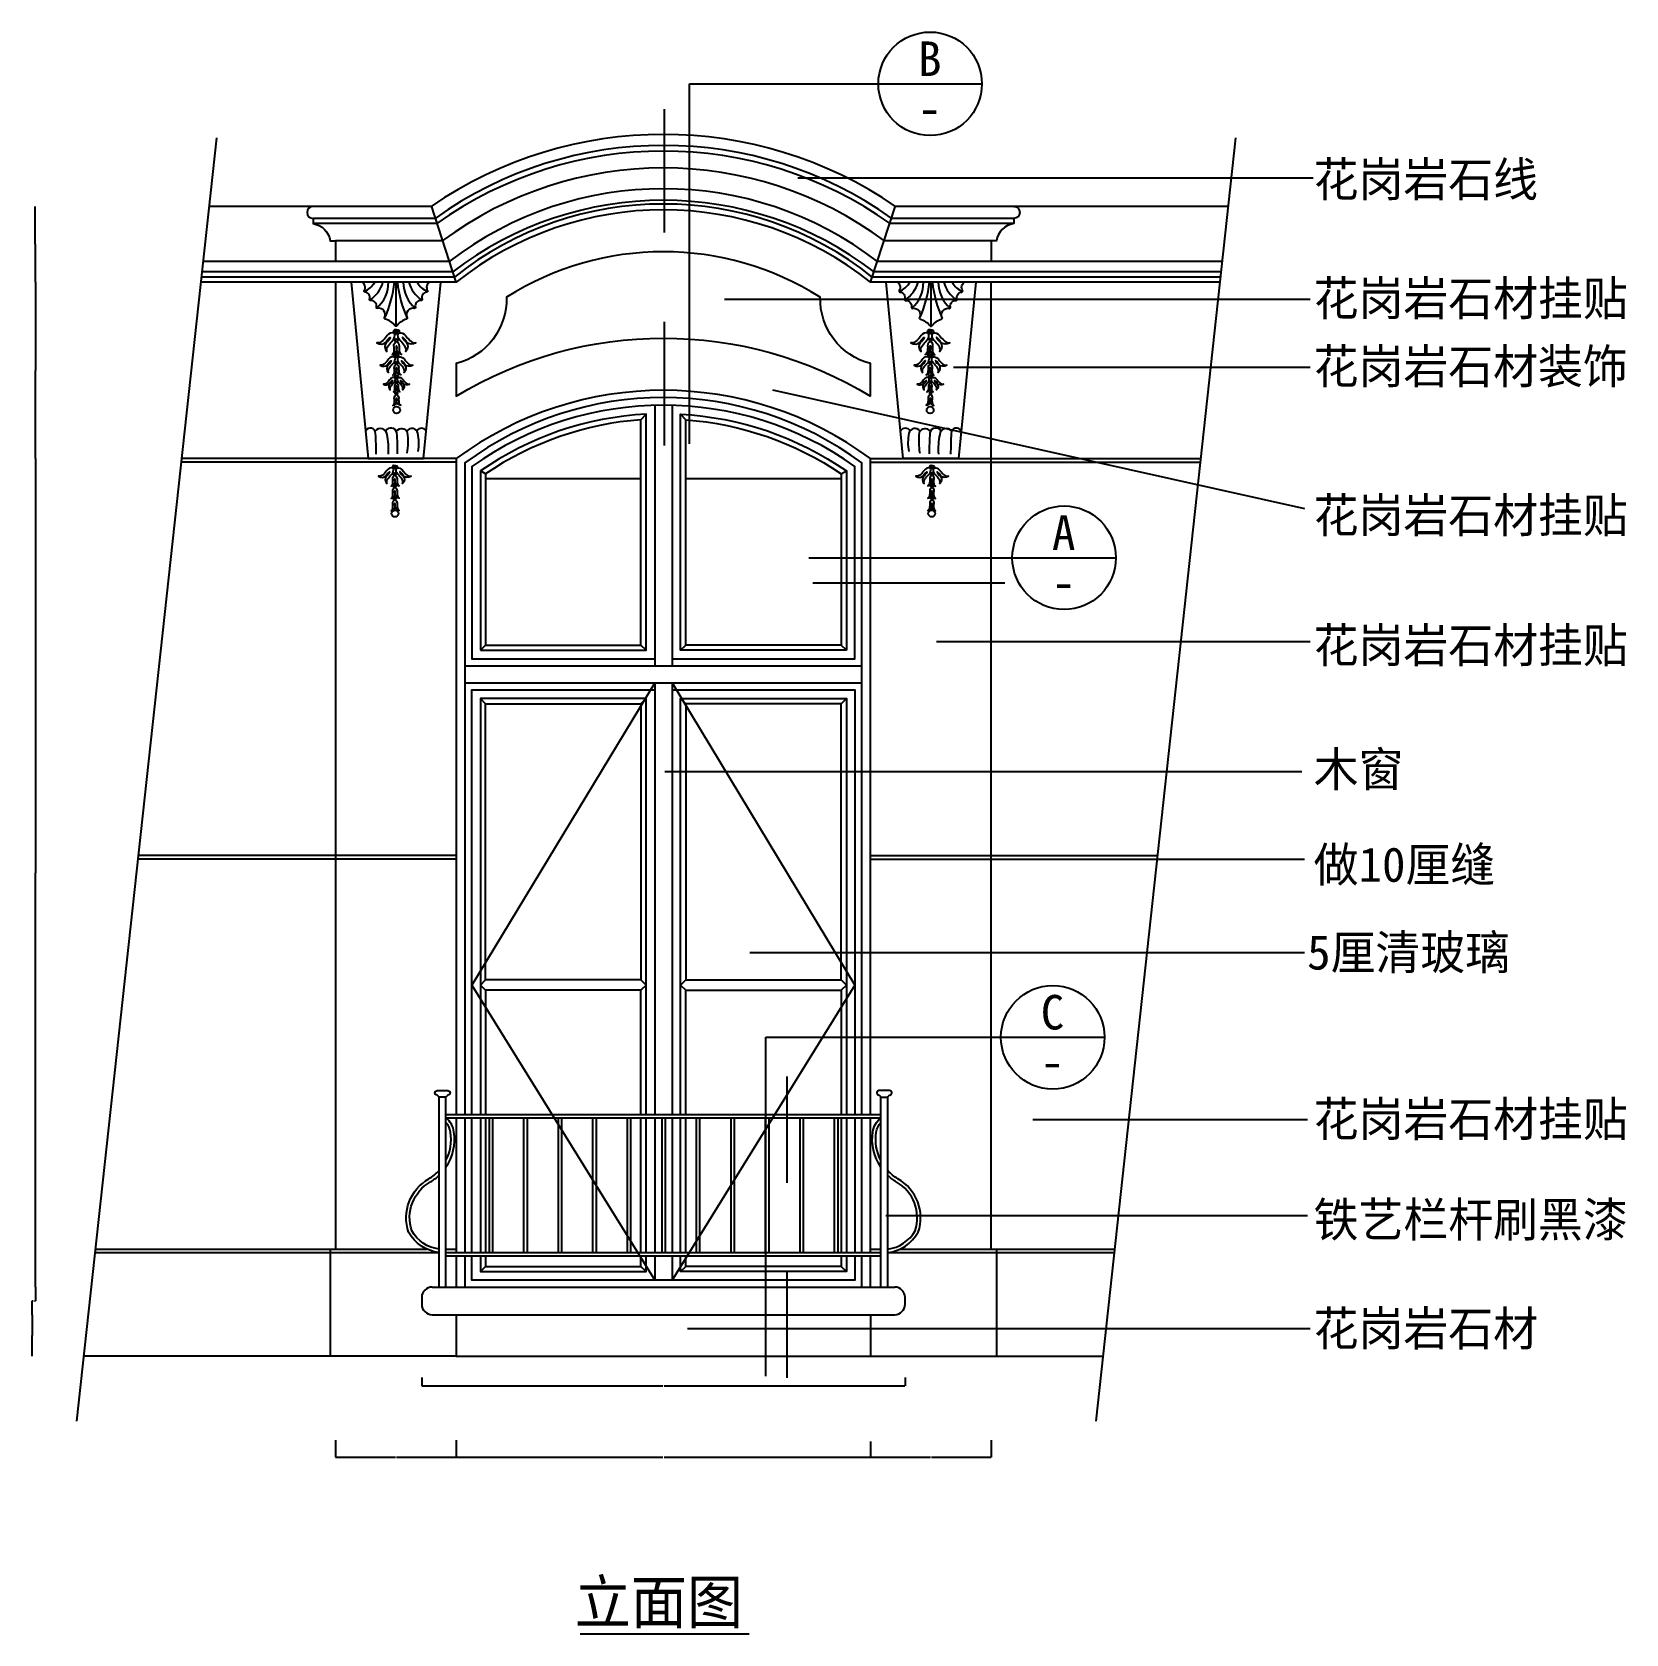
# Model space of a CAD drawing. Header units: metres. Extents: x 190 to 8964, y 310 to 11620.
# Drawn here: x 341 to 4959, y 6833 to 11474 of the extents above; entities that cross this region are included whole.
import ezdxf

# ---------------------------------------------------------------- set-up
doc = ezdxf.new("R2010")
doc.units = ezdxf.units.M
for name, color, linetype in [('3', 3, 'Continuous'), ('4', 4, 'Continuous'), ('7', 7, 'Continuous'), ('BH', 3, 'Continuous'), ('DIM', 3, 'Continuous'), ('TEXT', 3, 'Continuous')]:
    doc.layers.add(name, color=color, linetype=linetype)
doc.dimstyles.get("Standard").update_dxf_attribs({"dimtxt": 2.5, "dimasz": 2.5, "dimexe": 1.25, "dimexo": 0.625, "dimtad": 1, "dimcen": 2.5, "dimazin": 3, "dimtfac": 1, "dimtmove": 0, "dimatfit": 3})

# ---------------------------------------------------------------- blocks, each defined once
blk = doc.blocks.new('X')
at = {"layer": '3'}
blk.add_lwpolyline([(12.03, 0.18, -0.17), (18.92, 0.11, 0.38), (27.2, 8.17, -0.27), (20.35, 4.54, -0.05), (12.2, 4.52, 0.29), (4.73, 0.38, 11.87), (4.73, -0.41, 0.29), (12.22, -4.52, -0.05), (20.38, -4.49, -0.27), (27.24, -8.09, 0.38), (18.92, -0.07, -0.17), (12.03, -0.18, -0.72)], format="xyb", close=True, dxfattribs=at)
blk = doc.blocks.new('*D11')
for p, q in [((1569.98, 7394.72), (1569.98, 7345.7)), ((2769.98, 7390.83), (2769.98, 7345.7)), ((1570.23, 7345.7), (2167.98, 7345.7)), ((2171.98, 7345.7), (2769.73, 7345.7))]:
    blk.add_line(p, q)
at = {"layer": 'Defpoints'}
for p in [(1569.98, 7394.72), (2769.98, 7390.83), (1569.98, 7345.7)]:
    blk.add_point(p, dxfattribs=at)
at = {"layer": 'DIM', "insert": (2169.98, 7345.7), "char_height": 1, "attachment_point": 5}
blk.add_mtext('1200', dxfattribs=at)
blk = doc.blocks.new('*D12')
for p, q in [((1469.98, 7576.1), (1469.98, 7551.8)), ((2869.98, 7576.1), (2869.98, 7551.8)), ((1470.23, 7551.8), (2167.98, 7551.8)), ((2171.98, 7551.8), (2869.73, 7551.8))]:
    blk.add_line(p, q)
at = {"layer": 'Defpoints'}
for p in [(1469.98, 7576.1), (2869.98, 7576.1), (1469.98, 7551.8)]:
    blk.add_point(p, dxfattribs=at)
at = {"layer": 'DIM', "insert": (2169.98, 7551.8), "char_height": 1, "attachment_point": 5}
blk.add_mtext('1400', dxfattribs=at)
blk = doc.blocks.new('*D13')
for p, q in [((351.18, 10238.35), (351.18, 9038.35)), ((350.93, 9038.35), (350.68, 9038.35)), ((351.18, 7838.35), (351.18, 9038.35)), ((351.18, 9038.35), (351.18, 9038.35)), ((351.43, 9038.35), (351.68, 9038.35))]:
    blk.add_line(p, q)
at = {"layer": 'Defpoints'}
for p in [(351.18, 10238.35), (351.18, 9038.35), (351.18, 7838.35)]:
    blk.add_point(p, dxfattribs=at)
at = {"layer": 'DIM', "insert": (351.18, 9039.475), "char_height": 1, "attachment_point": 5}
blk.add_mtext('0', dxfattribs=at)
blk = doc.blocks.new('*D14')
for p, q in [((341.35, 7758.35), (341.35, 7798.35)), ((341.6, 7798.35), (344.265, 7798.35)), ((348.265, 7798.35), (350.93, 7798.35)), ((351.18, 7838.35), (351.18, 7798.35))]:
    blk.add_line(p, q)
at = {"layer": 'Defpoints'}
for p in [(341.35, 7798.35), (351.18, 7838.35), (341.35, 7758.35)]:
    blk.add_point(p, dxfattribs=at)
at = {"layer": 'DIM', "insert": (346.265, 7798.35), "char_height": 1, "attachment_point": 5}
blk.add_mtext('9,83', dxfattribs=at)
blk = doc.blocks.new('*D15')
for p, q in [((341.35, 7758.35), (341.35, 7698.35)), ((341.1, 7698.35), (340.85, 7698.35)), ((341.35, 7638.35), (341.35, 7698.35)), ((341.35, 7698.35), (341.35, 7698.35)), ((341.6, 7698.35), (341.85, 7698.35))]:
    blk.add_line(p, q)
at = {"layer": 'Defpoints'}
for p in [(341.35, 7758.35), (341.35, 7698.35), (341.35, 7638.35)]:
    blk.add_point(p, dxfattribs=at)
at = {"layer": 'DIM', "insert": (341.35, 7699.475), "char_height": 1, "attachment_point": 5}
blk.add_mtext('0', dxfattribs=at)
blk = doc.blocks.new('*D16')
for p, q in [((1219.98, 7394.72), (1219.98, 7345.7)), ((1569.98, 7394.72), (1569.98, 7345.7)), ((1220.23, 7345.7), (1393.48, 7345.7)), ((1396.48, 7345.7), (1569.73, 7345.7))]:
    blk.add_line(p, q)
at = {"layer": 'Defpoints'}
for p in [(1219.98, 7394.72), (1569.98, 7394.72), (1219.98, 7345.7)]:
    blk.add_point(p, dxfattribs=at)
at = {"layer": 'DIM', "insert": (1394.98, 7345.7), "char_height": 1, "attachment_point": 5}
blk.add_mtext('350', dxfattribs=at)
blk = doc.blocks.new('*D17')
for p, q in [((348.56, 10969.15), (348.56, 10859.15)), ((351.43, 10859.15), (348.31, 10859.15)), ((351.18, 10749.15), (351.18, 10859.15))]:
    blk.add_line(p, q)
at = {"layer": 'Defpoints'}
for p in [(348.56, 10969.15), (351.18, 10859.15), (351.18, 10749.15)]:
    blk.add_point(p, dxfattribs=at)
at = {"layer": 'DIM', "insert": (349.87, 10858.025), "char_height": 1, "attachment_point": 5}
blk.add_mtext('2,62', dxfattribs=at)
blk = doc.blocks.new('*D18')
for p, q in [((351.18, 10749.15), (351.18, 10493.75)), ((350.93, 10493.75), (350.68, 10493.75)), ((351.18, 10238.35), (351.18, 10493.75)), ((351.18, 10493.75), (351.18, 10493.75)), ((351.43, 10493.75), (351.68, 10493.75))]:
    blk.add_line(p, q)
at = {"layer": 'Defpoints'}
for p in [(351.18, 10749.15), (351.18, 10493.75), (351.18, 10238.35)]:
    blk.add_point(p, dxfattribs=at)
at = {"layer": 'DIM', "insert": (351.18, 10494.875), "char_height": 1, "attachment_point": 5}
blk.add_mtext('0', dxfattribs=at)
blk = doc.blocks.new('*D19')
for p, q in [((2769.98, 7390.83), (2769.98, 7345.7)), ((3119.98, 7394.72), (3119.98, 7345.7)), ((2770.23, 7345.7), (2943.48, 7345.7)), ((2946.48, 7345.7), (3119.73, 7345.7))]:
    blk.add_line(p, q)
at = {"layer": 'Defpoints'}
for p in [(2769.98, 7390.83), (3119.98, 7394.72), (2769.98, 7345.7)]:
    blk.add_point(p, dxfattribs=at)
at = {"layer": 'DIM', "insert": (2944.98, 7345.7), "char_height": 1, "attachment_point": 5}
blk.add_mtext('350', dxfattribs=at)

msp = doc.modelspace()

# ---------------------------------------------------------------- hatches: boundary and pattern name
at = {"layer": 'BH'}
h = msp.add_hatch(dxfattribs=at)
h.set_pattern_fill('AR-RROOF', scale=400)
h.paths.add_polyline_path([(1654.98, 9698.35), (2104.98, 9698.35), (2104.98, 10351.04, 0.13), (1654.98, 10194.66)])
h = msp.add_hatch(dxfattribs=at)
h.set_pattern_fill('AR-RROOF', scale=400)
h.paths.add_polyline_path([(2684.98, 10194.66, 0.13), (2234.98, 10351.04), (2234.98, 9698.35), (2684.98, 9698.35)])
h = msp.add_hatch(dxfattribs=at)
h.set_pattern_fill('AR-RROOF', scale=400)
h.paths.add_polyline_path([(2104.98, 9528.35), (1654.98, 9528.35), (1654.98, 8728.35), (2104.98, 8728.35)])
h.paths.add_polyline_path([(1654.98, 8698.35), (1654.98, 7898.35), (2104.98, 7898.35), (2104.98, 8698.35)])
h.paths.add_polyline_path([(2234.98, 8728.35), (2684.98, 8728.35), (2684.98, 9528.35), (2234.98, 9528.35)])
h.paths.add_polyline_path([(2234.98, 7898.35), (2684.98, 7898.35), (2684.98, 8698.35), (2234.98, 8698.35)])

# ---------------------------------------------------------------- linework, layer by layer
at = {"layer": '3'}
for p, q in [((470.95, 7449.38), (875.75, 11167.65)), ((3423.83, 7449.38), (3828.62, 11167.65)), ((1569.98, 10749.15), (1497.67, 10970.63)), ((2769.98, 10749.15), (2842.29, 10970.63)), ((1394.98, 10749.15), (1394.98, 10621.87)), ((2944.98, 10749.15), (2944.98, 10621.87)), ((2104.98, 10351.04), (2119.98, 10367.01)), ((2234.98, 10351.04), (2219.98, 10367.01)), ((1569.98, 10228.35), (773.49, 10228.35)), ((1569.98, 10238.35), (774.58, 10238.35)), ((2769.98, 10238.35), (3727.46, 10238.35)), ((2769.98, 10228.35), (3726.37, 10228.35)), ((1654.98, 10194.66), (1639.98, 10202.55)), ((2684.98, 10194.66), (2699.98, 10202.55)), ((1639.98, 9683.35), (1654.98, 9698.35)), ((2119.98, 9683.35), (2104.98, 9698.35)), ((2219.98, 9683.35), (2234.98, 9698.35)), ((2699.98, 9683.35), (2684.98, 9698.35)), ((2144.98, 9588.35), (1614.98, 8713.35)), ((2194.98, 9588.35), (2724.98, 8713.35)), ((1654.98, 9528.35), (1639.98, 9543.35)), ((2119.98, 9543.35), (2104.98, 9528.35)), ((2219.98, 9543.35), (2234.98, 9528.35)), ((2684.98, 9528.35), (2699.98, 9543.35)), ((1569.98, 9078.35), (648.29, 9078.35)), ((1569.98, 9088.35), (649.38, 9088.35)), ((2769.98, 9088.35), (3602.26, 9088.35)), ((2769.98, 9078.35), (3601.17, 9078.35)), ((1639.98, 8713.35), (1654.98, 8728.35)), ((2119.98, 8713.35), (2104.98, 8728.35)), ((2219.98, 8713.35), (2234.98, 8728.35)), ((2699.98, 8713.35), (2684.98, 8728.35)), ((1614.98, 8713.35), (2144.98, 7858.35)), ((1639.98, 8713.35), (1654.98, 8698.35)), ((2119.98, 8713.35), (2104.98, 8698.35)), ((2724.98, 8713.35), (2194.98, 7858.35)), ((2219.98, 8713.35), (2234.98, 8698.35)), ((2699.98, 8713.35), (2684.98, 8698.35)), ((524.19, 7938.35), (1519.98, 7938.35)), ((525.28, 7948.35), (1484.16, 7948.35)), ((1539.98, 7948.35), (1569.98, 7948.35)), ((1539.98, 7938.35), (1569.98, 7938.35)), ((2769.98, 7948.35), (2799.98, 7948.35)), ((2769.98, 7938.35), (2799.98, 7938.35)), ((2819.98, 7938.35), (3477.07, 7938.35)), ((2855.81, 7948.35), (3478.16, 7948.35)), ((1654.98, 7898.35), (1639.98, 7883.35)), ((2119.98, 7883.35), (2104.98, 7898.35)), ((2219.98, 7883.35), (2234.98, 7898.35)), ((2684.98, 7898.35), (2699.98, 7883.35))]:
    msp.add_line(p, q, dxfattribs=at)
for points in [[(3184.98, 10934.15), (2831.35, 10934.15, 0.32), (1508.61, 10934.15), (1154.98, 10934.15)], [(3184.98, 10919.15), (2826.59, 10919.15, 0.32), (1513.38, 10919.15), (1154.98, 10919.15)], [(3784.7, 10764.15), (2775.19, 10764.15, 0.35), (1564.77, 10764.15), (831.82, 10764.15)], [(3786.33, 10779.15), (2780.35, 10779.15, 0.34), (1559.61, 10779.15), (833.45, 10779.15)], [(1492.31, 10749.15, 0.42), (1486.58, 10725.57, -0.55), (1484.39, 10721, 0.47), (1471.05, 10700.41, -0.53), (1467.99, 10696.52, 0.5), (1451.46, 10677.28, -0.54), (1447.98, 10673.68, 0.62), (1427.75, 10646.62, -0.47), (1425.94, 10642.38, 0.15), (1397.34, 10623.01, -0.48), (1392.63, 10623.01, 0.15), (1364.03, 10642.38, -0.47), (1362.21, 10646.62, 0.62), (1341.98, 10673.68, -0.54), (1338.5, 10677.28, 0.5), (1321.97, 10696.52, -0.53), (1318.91, 10700.41, 0.47), (1305.57, 10721, -0.55), (1303.38, 10725.57, 0.42), (1297.65, 10749.15)], [(2847.65, 10749.15, -0.42), (2853.38, 10725.57, 0.55), (2855.57, 10721, -0.47), (2868.91, 10700.41, 0.53), (2871.97, 10696.52, -0.5), (2888.5, 10677.28, 0.54), (2891.98, 10673.68, -0.62), (2912.21, 10646.62, 0.47), (2914.03, 10642.38, -0.15), (2942.63, 10623.01, 0.48), (2947.34, 10623.01, -0.15), (2975.94, 10642.38, 0.47), (2977.75, 10646.62, -0.62), (2997.98, 10673.68, 0.54), (3001.46, 10677.28, -0.5), (3017.99, 10696.52, 0.53), (3021.05, 10700.41, -0.47), (3034.39, 10721, 0.55), (3036.58, 10725.57, -0.42), (3042.31, 10749.15)], [(2194.98, 9658.35), (2724.98, 9658.35), (2724.98, 10215.53, 0.32), (1614.98, 10215.53), (1614.98, 9658.35), (2144.98, 9658.35)]]:
    msp.add_lwpolyline(points, format="xyb", dxfattribs=at)
for points in [[(1639.98, 9683.35), (2119.98, 9683.35), (2119.98, 10367.01, 0.14), (1639.98, 10202.55)], [(1654.98, 9698.35), (2104.98, 9698.35), (2104.98, 10351.04, 0.13), (1654.98, 10194.66)], [(2699.98, 9683.35), (2219.98, 9683.35), (2219.98, 10367.01, -0.14), (2699.98, 10202.55)], [(2684.98, 9698.35), (2234.98, 9698.35), (2234.98, 10351.04, -0.13), (2684.98, 10194.66)]]:
    msp.add_lwpolyline(points, format="xyb", close=True, dxfattribs=at)
for points in [[(1614.98, 8338.35), (1614.98, 9568.35), (2144.98, 9568.35)], [(2194.98, 9568.35), (2724.98, 9568.35), (2724.98, 8338.35)], [(2119.98, 8338.35), (2119.98, 9543.35), (1639.98, 9543.35), (1639.98, 8338.35)], [(2219.98, 8338.35), (2219.98, 9543.35), (2699.98, 9543.35), (2699.98, 8338.35)], [(2104.98, 8338.35), (2104.98, 8698.35), (1654.98, 8698.35), (1654.98, 8338.35)], [(2234.98, 8338.35), (2234.98, 8698.35), (2684.98, 8698.35), (2684.98, 8338.35)], [(1614.98, 7938.35), (1614.98, 8328.35)], [(1639.98, 8328.35), (1639.98, 7938.35)], [(1654.98, 8328.35), (1654.98, 7938.35)], [(2104.98, 7938.35), (2104.98, 8328.35)], [(2119.98, 7938.35), (2119.98, 8328.35)], [(2219.98, 7938.35), (2219.98, 8328.35)], [(2234.98, 7938.35), (2234.98, 8328.35)], [(2684.98, 8328.35), (2684.98, 7938.35)], [(2699.98, 8328.35), (2699.98, 7938.35)], [(2724.98, 8328.35), (2724.98, 7938.35)], [(2724.98, 7928.35), (2724.98, 7858.35), (1614.98, 7858.35), (1614.98, 7928.35)], [(1639.98, 7928.35), (1639.98, 7883.35), (2119.98, 7883.35), (2119.98, 7928.35)], [(1654.98, 7928.35), (1654.98, 7898.35), (2104.98, 7898.35), (2104.98, 7928.35)], [(2699.98, 7928.35), (2699.98, 7883.35), (2219.98, 7883.35), (2219.98, 7928.35)], [(2684.98, 7928.35), (2684.98, 7898.35), (2234.98, 7898.35), (2234.98, 7928.35)]]:
    msp.add_lwpolyline(points, dxfattribs=at)
for points in [[(1654.98, 8728.35), (1654.98, 9528.35), (2104.98, 9528.35), (2104.98, 8728.35)], [(2684.98, 8728.35), (2684.98, 9528.35), (2234.98, 9528.35), (2234.98, 8728.35)]]:
    msp.add_lwpolyline(points, close=True, dxfattribs=at)
for centre in [(1397.1, 10378.94), (2942.86, 10378.94), (1392.45, 10079.28), (2947.51, 10079.28)]:
    msp.add_circle(centre, 10.01, dxfattribs=at)
for centre, radius, start, end in [((1279.37, 10780.61), 62.64, 292.38, 329.86), ((1272.69, 10772.19), 87.96, 302.08, 344.82), ((1274.38, 10749.48), 99.13, 310.89, 359.81), ((1055.97, 10783.83), 336.54, 335.46, 354.08), ((1734, 10783.83), 336.54, 185.92, 204.54), ((1515.58, 10749.48), 99.13, 180.19, 229.11), ((1517.27, 10772.19), 87.96, 195.18, 237.92), ((1510.59, 10780.61), 62.64, 210.14, 247.62), ((2829.37, 10780.61), 62.64, 292.38, 329.86), ((2822.69, 10772.19), 87.96, 302.08, 344.82), ((2824.38, 10749.48), 99.13, 310.89, 359.81), ((2605.97, 10783.83), 336.54, 335.46, 354.08), ((3284, 10783.83), 336.54, 185.92, 204.54), ((3065.58, 10749.48), 99.13, 180.19, 229.11), ((3067.27, 10772.19), 87.96, 195.18, 237.92), ((3060.59, 10780.61), 62.64, 210.14, 247.62), ((1320.84, 10311.66), 15.24, 358.66, 153.95), ((1349.85, 10305.7), 19.87, 8.51, 140.42), ((384.17, 10254.51), 953.6, 359.83, 3.41), ((1380.55, 10309.22), 17.89, 12.48, 149.3), ((1164.57, 10266.64), 209.19, 355.72, 11.58), ((1411.36, 10305.55), 19.34, 25.83, 140.27), ((720.35, 10263.57), 679.47, 359.04, 4.18), ((1440.95, 10307.38), 18.2, 13.9, 142.91), ((1230.48, 10288.26), 199.94, 350.13, 7.39), ((1469.14, 10311.14), 15.46, 27.83, 152.17), ((1320.16, 10283.64), 141.28, 350.08, 11.48), ((2870.82, 10311.14), 15.46, 27.83, 152.17), ((3019.8, 10283.64), 141.28, 168.52, 189.92), ((2899.01, 10307.38), 18.2, 37.09, 166.1), ((3109.48, 10288.26), 199.94, 172.61, 189.87), ((2928.6, 10305.55), 19.34, 39.73, 154.17), ((3619.61, 10263.57), 679.47, 175.82, 180.96), ((2959.42, 10309.22), 17.89, 30.7, 167.52), ((3175.39, 10266.64), 209.19, 168.42, 184.28), ((2990.11, 10305.7), 19.87, 39.58, 171.49), ((3955.79, 10254.51), 953.6, 176.59, 180.17), ((3019.12, 10311.66), 15.24, 26.05, 181.34)]:
    msp.add_arc(centre, radius, start, end, dxfattribs=at)
at = {"layer": '4'}
for p, q in [((1219.98, 10749.15), (1219.98, 7948.35)), ((3119.98, 7948.35), (3119.98, 10749.15)), ((1204.98, 7948.35), (1204.98, 7638.35)), ((3134.98, 7948.35), (3134.98, 7638.35)), ((1469.98, 7808.35), (1469.98, 7788.35)), ((1499.98, 7838.35), (2839.98, 7838.35)), ((2869.98, 7788.35), (2869.98, 7808.35)), ((1499.98, 7758.35), (2839.98, 7758.35)), ((1569.98, 7758.35), (1569.98, 7638.35)), ((2769.98, 7758.35), (2769.98, 7638.35)), ((1569.98, 7638.35), (491.53, 7638.35)), ((1569.98, 7638.35), (2769.98, 7638.35)), ((2769.98, 7638.35), (3444.41, 7638.35))]:
    msp.add_line(p, q, dxfattribs=at)
msp.add_lwpolyline([(2769.98, 10419.43), (2769.98, 10513.97, -0.35), (2624.38, 10705.78, 0.29), (1715.58, 10705.78, -0.35), (1569.98, 10513.97), (1569.98, 10419.43, -0.28)], format="xyb", close=True, dxfattribs=at)
msp.add_lwpolyline([(2769.98, 8338.35), (2769.98, 10238.35, 0.33), (1569.98, 10238.35), (1569.98, 8338.35)], format="xyb", dxfattribs=at)
for points in [[(1569.98, 8328.35), (1569.98, 7938.35)], [(2769.98, 7938.35), (2769.98, 8328.35)], [(1569.98, 7928.35), (1569.98, 7838.35)], [(2769.98, 7838.35), (2769.98, 7928.35)]]:
    msp.add_lwpolyline(points, dxfattribs=at)
for centre, start, end in [((1499.98, 7808.35), 90, 180), ((2839.98, 7808.35), 0, 90), ((1499.98, 7788.35), 180, 270), ((2839.98, 7788.35), 270, 0)]:
    msp.add_arc(centre, 30, start, end, dxfattribs=at)
at = {"layer": '7'}
for p, q in [((2144.98, 10393.03), (2144.98, 9638.35)), ((2194.98, 10393.03), (2194.98, 9638.35)), ((1594.98, 9638.35), (2744.98, 9638.35)), ((1594.98, 9588.35), (2744.98, 9588.35)), ((2144.98, 9588.35), (2144.98, 8338.35)), ((2194.98, 9588.35), (2194.98, 8338.35)), ((1519.98, 7838.35), (1519.98, 8388.35)), ((1539.98, 7838.35), (1539.98, 8388.35)), ((2799.98, 7838.35), (2799.98, 8388.35)), ((2819.98, 7838.35), (2819.98, 8388.35)), ((1539.98, 8338.35), (2799.98, 8338.35)), ((1539.98, 8328.35), (2799.98, 8328.35)), ((1664.98, 8328.35), (1664.98, 7938.35)), ((1674.98, 8328.35), (1674.98, 7938.35)), ((1764.98, 8328.35), (1764.98, 7938.35)), ((1774.98, 8328.35), (1774.98, 7938.35)), ((1864.98, 8328.35), (1864.98, 7938.35)), ((1874.98, 8328.35), (1874.98, 7938.35)), ((1964.98, 8328.35), (1964.98, 7938.35)), ((1974.98, 8328.35), (1974.98, 7938.35)), ((2064.98, 8328.35), (2064.98, 7938.35)), ((2074.98, 8328.35), (2074.98, 7938.35)), ((2144.98, 8328.35), (2144.98, 7938.35)), ((2164.98, 8328.35), (2164.98, 7938.35)), ((2174.98, 8328.35), (2174.98, 7938.35)), ((2194.98, 8328.35), (2194.98, 7938.35)), ((2264.98, 8328.35), (2264.98, 7938.35)), ((2274.98, 8328.35), (2274.98, 7938.35)), ((2364.98, 8328.35), (2364.98, 7938.35)), ((2374.98, 8328.35), (2374.98, 7938.35)), ((2464.98, 8328.35), (2464.98, 7938.35)), ((2474.98, 8328.35), (2474.98, 7938.35)), ((2564.98, 8328.35), (2564.98, 7938.35)), ((2574.98, 8328.35), (2574.98, 7938.35)), ((2664.98, 8328.35), (2664.98, 7938.35)), ((2674.98, 8328.35), (2674.98, 7938.35)), ((1539.98, 7938.35), (2799.98, 7938.35)), ((1539.98, 7928.35), (2799.98, 7928.35)), ((2144.98, 7928.35), (2144.98, 7858.35)), ((2194.98, 7928.35), (2194.98, 7858.35))]:
    msp.add_line(p, q, dxfattribs=at)
for points in [[(3807.01, 10969.15), (2842.33, 10969.15, 0.31), (1497.63, 10969.15), (854.14, 10969.15)], [(3134.98, 10869.15), (2810.46, 10869.15, 0.33), (1529.51, 10869.15), (1219.98, 10869.15)], [(3789.6, 10809.15), (2790.55, 10809.15, 0.34), (1549.41, 10809.15), (836.72, 10809.15)], [(3783.06, 10749.15), (2769.98, 10749.15, 0.35), (1569.98, 10749.15), (830.19, 10749.15)], [(1154.98, 10969.15, 1), (1154.98, 10934.15), (1154.98, 10919.15, -0.33), (1204.98, 10869.15), (1219.98, 10869.15), (1219.98, 10809.15)], [(3184.98, 10969.15, -1), (3184.98, 10934.15), (3184.98, 10919.15, 0.33), (3134.98, 10869.15), (3119.98, 10869.15), (3119.98, 10809.15)], [(2744.98, 8338.35), (2744.98, 10225.76, 0.33), (1594.98, 10225.76), (1594.98, 8338.35)], [(1539.98, 8185.28, 0.19), (1563.19, 8288.05, 0.2), (1540.28, 8328.35, 0.18)], [(1539.98, 8204.78, 0.16), (1553.29, 8286.64, 0.16), (1539.98, 8315.07)], [(2799.98, 8185.28, -0.19), (2776.77, 8288.05, -0.2), (2799.69, 8328.35, -0.18)], [(2799.98, 8204.78, -0.16), (2786.67, 8286.64, -0.16), (2799.98, 8315.07)], [(1519.98, 7938.35, -0.24), (1431.67, 7997.33, -0.36), (1490.53, 8151.86, 0.07), (1519.98, 8176.06, 0.07)], [(2819.98, 7938.35, 0.24), (2908.29, 7997.33, 0.36), (2849.44, 8151.86, -0.07), (2819.98, 8176.06, -0.07)], [(1519.98, 7948.42, -0.24), (1440.86, 8001.38, -0.36), (1495.58, 8143.23, 0.05), (1519.98, 8161.8)], [(2819.98, 7948.42, 0.24), (2899.1, 8001.38, 0.36), (2844.39, 8143.23, -0.05), (2819.98, 8161.8)]]:
    msp.add_lwpolyline(points, format="xyb", dxfattribs=at)
for points in [[(1264.98, 10749.15), (1314.98, 10238.35), (1474.98, 10238.35), (1524.98, 10749.15)], [(3074.98, 10749.15), (3024.98, 10238.35), (2864.98, 10238.35), (2814.98, 10749.15)], [(1594.98, 8328.35), (1594.98, 7938.35)], [(2744.98, 7938.35), (2744.98, 8328.35)], [(1594.98, 7928.35), (1594.98, 7838.35)], [(2744.98, 7838.35), (2744.98, 7928.35)]]:
    msp.add_lwpolyline(points, dxfattribs=at)
for points in [[(1539.98, 8388.35), (1519.98, 8388.35, 0.18), (1511.79, 8395.39, -0.81), (1514.58, 8407.39), (1545.39, 8407.39, -0.81), (1548.18, 8395.39, 0.18)], [(2799.98, 8388.35), (2819.98, 8388.35, -0.18), (2828.18, 8395.39, 0.81), (2825.39, 8407.39), (2794.58, 8407.39, 0.81), (2791.79, 8395.39, -0.18)]]:
    msp.add_lwpolyline(points, format="xyb", close=True, dxfattribs=at)
at = {"layer": 'DIM'}
for p, q in [((2245.23, 11324.16), (2792.71, 11324.16)), ((2245.23, 10281.02), (2245.23, 11324.16)), ((2173.05, 10892.99), (2173.05, 11251.03)), ((2173.05, 10276.52), (2173.05, 10634.56)), ((2591.41, 9951.11), (3180.72, 9951.11)), ((2602.79, 9878.58), (3158.87, 9878.58)), ((2466.46, 8561.92), (3147.92, 8561.92)), ((2466.46, 7580.23), (2466.46, 8561.92)), ((2528.26, 8140.51), (2528.26, 8448.6)), ((2528.26, 7575.73), (2528.26, 7883.82))]:
    msp.add_line(p, q, dxfattribs=at)
for points in [[(2792.71, 11324.16), (3092.71, 11324.16)], [(3180.72, 9951.11), (3480.72, 9951.11)], [(3147.92, 8561.92), (3447.92, 8561.92)]]:
    msp.add_lwpolyline(points, dxfattribs=at)
for centre in [(2942.71, 11324.16), (3330.72, 9951.11), (3297.92, 8561.92)]:
    msp.add_circle(centre, 150, dxfattribs=at)
at = {"layer": 'TEXT'}
msp.add_line((1928.56, 6833.36), (2418.35, 6833.36), dxfattribs=at)

# ---------------------------------------------------------------- block references
at = {"layer": '7'}
for p, xscale, yscale, zscale, rotation in [((1397.39, 10610.34), 2.4, 2.4, 2.4, 228.76), ((1395.4, 10610.34), -2.4, 2.4, 2.4, 131.24), ((1396.06, 10585.47), -1.68, 1.68, 1.68, 92.16), ((2944.56, 10610.34), 2.4, 2.4, 2.4, 228.76), ((2942.58, 10610.34), -2.4, 2.4, 2.4, 131.24), ((2943.9, 10585.47), 1.68, 1.68, 1.68, 267.84), ((1397.22, 10539.49), 2, 2, 2, 228.76), ((1395.57, 10539.49), -2, 2, 2, 131.24), ((2944.4, 10539.49), 2, 2, 2, 228.76), ((2942.74, 10539.49), -2, 2, 2, 131.24), ((1396.11, 10518.77), -1.4, 1.4, 1.4, 92.16), ((2943.85, 10518.77), 1.4, 1.4, 1.4, 267.84), ((1397.22, 10478.72), 1.6, 1.6, 1.6, 228.76), ((1395.9, 10478.72), -1.6, 1.6, 1.6, 131.24), ((1396.33, 10462.15), -1.12, 1.12, 1.12, 92.16), ((2944.06, 10478.72), 1.6, 1.6, 1.6, 228.76), ((2942.74, 10478.72), -1.6, 1.6, 1.6, 131.24), ((2943.63, 10462.15), 1.12, 1.12, 1.12, 267.84), ((1396.11, 10430.56), -1.4, 1.4, 1.4, 92.16), ((2943.85, 10430.56), 1.4, 1.4, 1.4, 267.84), ((1392.57, 10217.53), 2, 2, 2, 228.76), ((1390.92, 10217.53), -2, 2, 2, 131.24), ((2949.04, 10217.53), 2, 2, 2, 228.76), ((2947.39, 10217.53), -2, 2, 2, 131.24), ((1391.47, 10196.81), -1.4, 1.4, 1.4, 92.16), ((2948.5, 10196.81), 1.4, 1.4, 1.4, 267.84), ((1391.47, 10161.41), -1.4, 1.4, 1.4, 92.16), ((1391.47, 10125.8), -1.4, 1.4, 1.4, 92.16), ((2948.5, 10161.41), 1.4, 1.4, 1.4, 267.84), ((2948.5, 10125.8), 1.4, 1.4, 1.4, 267.84)]:
    msp.add_blockref('X', p, dxfattribs=dict(at, xscale=xscale, yscale=yscale, zscale=zscale, rotation=rotation))

# ---------------------------------------------------------------- texts
at = {"layer": 'DIM'}
for s, p in [('B', (2907.73, 11346.83)), ('-', (2907.47, 11203.51)), ('A', (3295.74, 9973.77)), ('-', (3295.48, 9830.45)), ('C', (3263.22, 8584.58)), ('-', (3262.68, 8441.26))]:
    msp.add_text(s, height=100, dxfattribs=at).set_placement(p)
at = {"layer": 'TEXT'}
for s, height, p in [('花岗岩石线', 100, (4053.81, 10997.49)), ('花岗岩石材挂贴', 100, (4053.81, 10652.85)), ('花岗岩石材装饰', 100, (4053.81, 10455.66)), ('花岗岩石材挂贴', 100, (4053.81, 10024.39)), ('花岗岩石材挂贴', 100, (4053.81, 9647.82)), ('木窗', 100, (4053.81, 9288.56)), ('做10厘缝', 100, (4053.81, 9012.39)), ('5厘清玻璃', 100, (4034.81, 8758.11)), ('花岗岩石材挂贴', 100, (4053.81, 8275.05)), ('铁艺栏杆刷黑漆', 100, (4053.81, 7983.77)), ('花岗岩石材', 100, (4053.81, 7668.29)), ('立面图', 125, (1913.23, 6863.25))]:
    msp.add_text(s, height=height, dxfattribs=at).set_placement(p)

# ---------------------------------------------------------------- dimensions: what is measured, and where the dimension line sits
at = {"layer": 'DIM'}
for base, p1, p2, picture, middle in [((351.18, 10859.15), (351.18, 10749.15), (348.56, 10969.15), '*D17', (349.87, 10858.025)), ((351.18, 10493.75), (351.18, 10238.35), (351.18, 10749.15), '*D18', (351.18, 10494.875)), ((351.18, 9038.35), (351.18, 7838.35), (351.18, 10238.35), '*D13', (351.18, 9039.475)), ((341.35, 7798.35), (341.35, 7758.35), (351.18, 7838.35), '*D14', (346.265, 7798.35)), ((341.35, 7698.35), (341.35, 7638.35), (341.35, 7758.35), '*D15', (341.35, 7699.475)), ((1469.98, 7551.8), (1469.98, 7576.1), (2869.98, 7576.1), '*D12', (2169.98, 7551.8)), ((1219.98, 7345.7), (1219.98, 7394.72), (1569.98, 7394.72), '*D16', (1394.98, 7345.7)), ((1569.98, 7345.7), (1569.98, 7394.72), (2769.98, 7390.83), '*D11', (2169.98, 7345.7)), ((2769.98, 7345.7), (2769.98, 7390.83), (3119.98, 7394.72), '*D19', (2944.98, 7345.7))]:
    dim = msp.add_linear_dim(base=base, p1=p1, p2=p2, dimstyle='Standard', dxfattribs=at)
    dim.commit()
    dim.dimension.update_dxf_attribs({"geometry": picture, "text_midpoint": middle})

# ---------------------------------------------------------------- leaders
for points in [[(2559.76, 11052.16), (4052.01, 11052.16)], [(2346.59, 10699.9), (4043.81, 10699.9)], [(3010.72, 10503.29), (4043.81, 10503.29)], [(2485.97, 10437.75), (4027.41, 10093.69)], [(2961.52, 9708.66), (4043.81, 9708.66)], [(2174.41, 9331.82), (4019.21, 9331.82)], [(3371.48, 9077.86), (4027.41, 9077.86)], [(2420.38, 8807.52), (4027.41, 8807.52)], [(3240.29, 8324.19), (4035.61, 8324.19)], [(2813.94, 8045.66), (4035.61, 8045.66)], [(2240, 7717.97), (4043.81, 7717.97)]]:
    msp.add_leader(points, dimstyle='Standard', dxfattribs=at)

doc.saveas('drawing.dxf')
